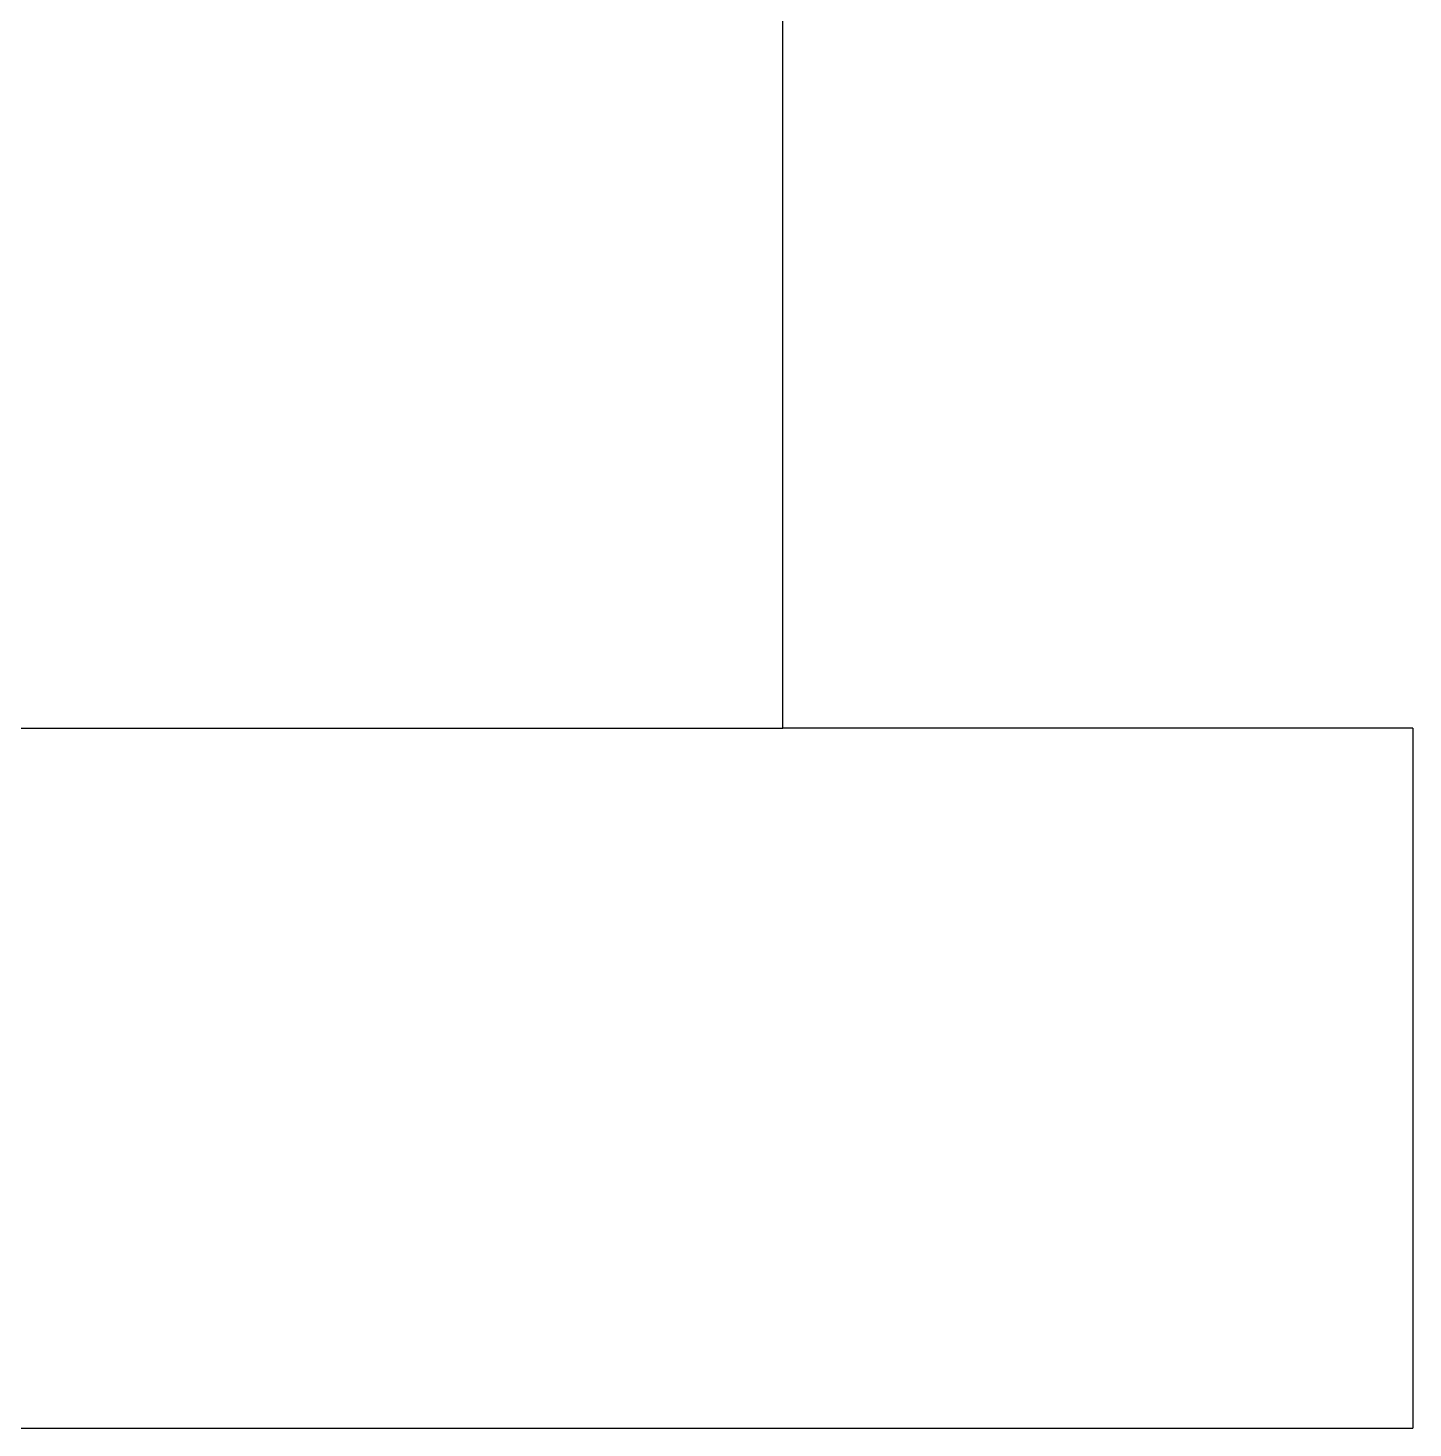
# Model space of a CAD drawing. Header units: metres. Extents: x -39 to 39, y -10 to 72.5.
# Drawn here: x 19.22 to 39, y -10 to 10 of the extents above; entities that cross this region are included whole.
import ezdxf

# ---------------------------------------------------------------- set-up
doc = ezdxf.new("R2010")
doc.units = ezdxf.units.M

msp = doc.modelspace()

# ---------------------------------------------------------------- linework, layer by layer
at = {"layer": 'MCD_Layer_0'}
for p, q in [((30, 0), (30, 28.5)), ((-30, 0), (30, 0)), ((39, 0), (30, 0)), ((39, 0), (39, -10)), ((-39, -10), (39, -10))]:
    msp.add_line(p, q, dxfattribs=at)

doc.saveas('drawing.dxf')
